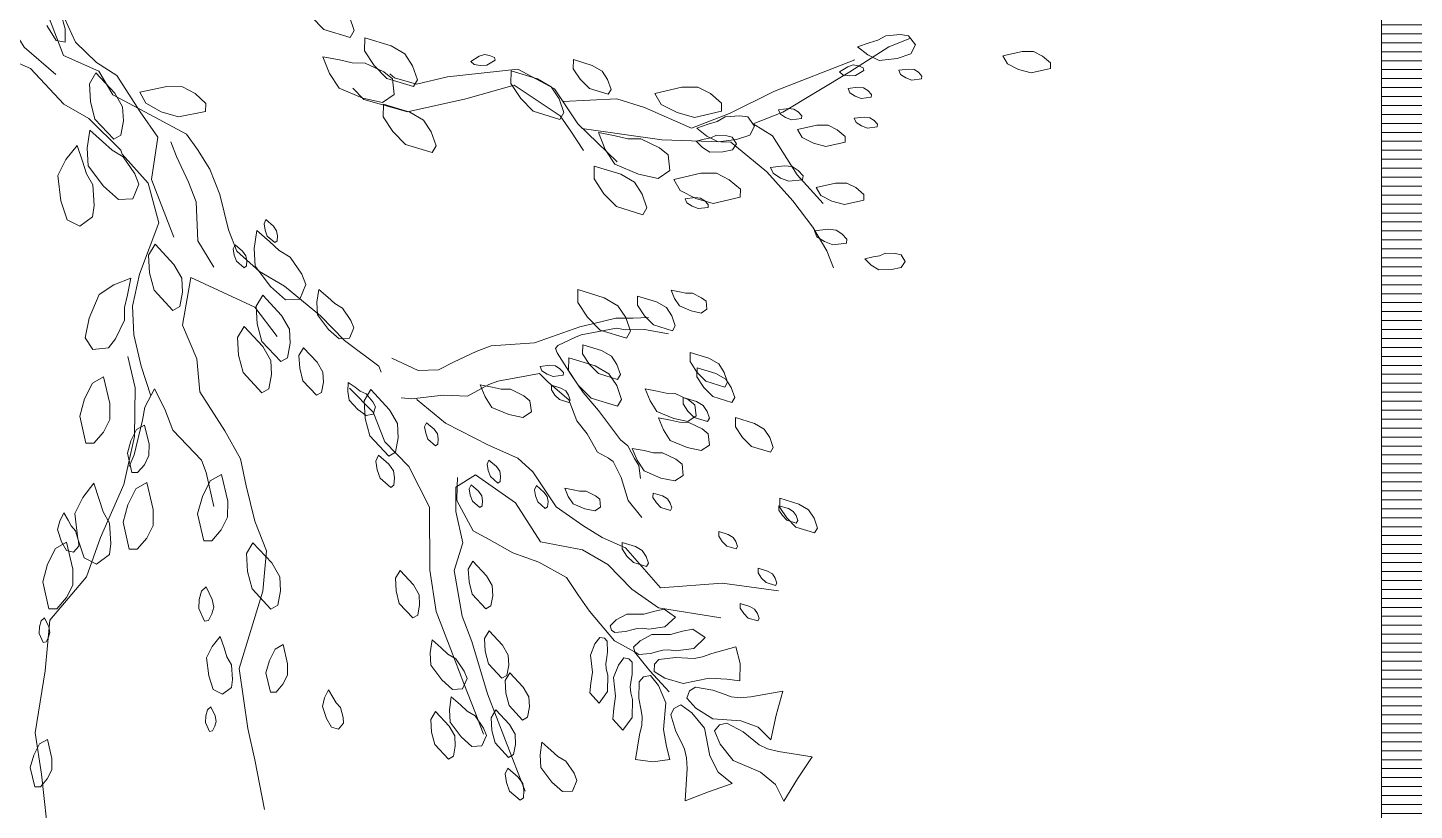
# Model space of a CAD drawing. Header units: millimetres. Extents: x 935 to 13922, y 3203 to 7816.
# Drawn here: x 2453 to 2607.7, y 5869.4 to 5956.7 of the extents above; entities that cross this region are included whole.
import ezdxf

# ---------------------------------------------------------------- set-up
doc = ezdxf.new("R2010")
doc.units = ezdxf.units.MM
doc.layers.get('0').update_dxf_attribs({"lineweight": 20})
for name, color, linetype, lineweight in [('ALBERO_rami', 33, 'Continuous', 5), ('campiture', 253, 'Continuous', 0), ('PALMA_pianta - trees palm', 74, 'Continuous', 5)]:
    doc.layers.add(name, color=color, linetype=linetype, lineweight=lineweight)
doc.layers.add('FIORITURA - flower', color=7, linetype='Continuous', lineweight=5, true_color=0xeb00eb)
doc.layers.add('VEGETAZIONE', color=7, linetype='Continuous', lineweight=5, true_color=0x387000)

msp = doc.modelspace()

# ---------------------------------------------------------------- hatches: boundary and pattern name
at = {"layer": 'campiture'}
h = msp.add_hatch(dxfattribs=at)
h.set_pattern_fill('_USER', color=256, pattern_type=0)
h.set_pattern_definition([(0, (0, 0), (0, 1), [])])
h.paths.add_polyline_path([(1224.07, 5771.18), (2604.07, 5771.18), (2604.07, 7313.95), (2054.07, 7313.95), (2054.07, 7343.95), (2634.07, 7343.95), (2634.07, 5741.18), (1194.07, 5741.18), (1194.07, 7343.95), (1923.65, 7343.95), (1923.65, 7313.95), (1224.07, 7313.95), (1224.07, 6125.18), (1684.07, 6125.18), (1684.07, 6125.18), (1224.07, 6125.18)])

# ---------------------------------------------------------------- linework, layer by layer
msp.add_line((2604.07, 5771.18), (2604.07, 7313.95))
at = {"layer": 'ALBERO_rami', "linetype": 'Continuous'}
for points in [[(2456.16, 5951.45), (2452.64, 5954.52), (2450.34, 5958.27), (2451.13, 5963.86), (2451.51, 5968.87), (2450.29, 5970.93), (2448.12, 5969.46), (2444.76, 5966.67), (2444.68, 5963.05), (2443.16, 5960.98), (2442.16, 5959.75), (2441.41, 5958.4)], [(2444.39, 5966.85), (2447.22, 5959.54), (2448.14, 5957.18), (2450.08, 5953.59), (2453.35, 5952.14), (2457.07, 5948.16), (2459.87, 5946.53), (2463.41, 5943.02), (2463.59, 5942.55), (2466.47, 5939.32), (2467.65, 5934.89), (2465.52, 5929.18), (2464.73, 5925.62), (2464.88, 5922.42), (2465.69, 5918.93), (2466.79, 5915.62)], [(2470.93, 5963.51), (2468.72, 5962.66), (2465.1, 5962.73), (2462.04, 5964.08), (2458.49, 5963.97), (2456.28, 5963.12), (2456.49, 5961.5), (2456.75, 5958.65), (2458.36, 5955.05), (2460.71, 5952.79), (2462.97, 5951.34), (2465.59, 5947.29), (2467.54, 5944.45), (2466.83, 5939.74), (2469.33, 5933.31)], [(2492.47, 5918.26), (2492.22, 5918.91), (2488.39, 5921.77), (2485.69, 5924.52), (2481.69, 5927.85), (2478.88, 5929.48), (2476.37, 5931.76), (2475.45, 5934.12), (2474.46, 5938.08), (2473.36, 5940.91), (2471.98, 5943.08), (2470.77, 5944.79), (2466.66, 5946.99), (2462.54, 5949.2), (2460.97, 5951.84), (2457.04, 5953.57), (2455.76, 5956.88), (2454.66, 5959.71), (2453.93, 5961.6), (2457.13, 5961.75), (2457.71, 5961.6)], [(2456.73, 5958.28), (2457.21, 5956.57), (2457.22, 5955.07), (2456.21, 5955.24), (2455.18, 5956.92)], [(2541.76, 5937.05), (2538.88, 5940.27), (2536.11, 5944.62), (2533.96, 5945.96), (2537.27, 5947.24), (2544.74, 5951.77), (2549.1, 5954.55), (2551.46, 5955.46)], [(2518.78, 5941.7), (2514.4, 5945.97), (2511.81, 5949.85), (2507.7, 5952.06), (2499.88, 5951.2), (2496.4, 5950.39), (2493.96, 5951.07), (2493.44, 5951.54)], [(2545.32, 5953.08), (2536.35, 5949.6), (2531.34, 5947.11), (2527.09, 5945.47), (2521.85, 5947.78), (2518.76, 5948.75), (2512.74, 5948.46)], [(2489.3, 5949.93), (2490.55, 5948.66), (2495.42, 5947.29), (2501.93, 5948.73), (2507.3, 5950.27), (2512.44, 5946.84), (2513.64, 5945.13), (2515.03, 5942.96)], [(2514.87, 5945.42), (2523.79, 5944.18), (2531.49, 5943.92), (2535.5, 5940.59), (2538.38, 5937.36), (2540.61, 5934.43), (2542.18, 5931.78), (2542.91, 5929.89)], [(2473.79, 5929.97), (2472.03, 5932.88), (2471.82, 5937.24), (2470.97, 5939.44), (2469.64, 5942.31), (2469, 5943.96)], [(2479.46, 5869.45), (2478.39, 5875), (2477.58, 5878.49), (2476.62, 5885.17), (2479.25, 5893.79), (2479.67, 5898.3), (2478.39, 5901.6), (2477.4, 5905.56), (2476.77, 5908.57), (2475.02, 5911.69), (2472.24, 5916.05), (2471.91, 5919.72), (2470.31, 5923.49), (2471.25, 5928.8), (2478.36, 5925.48), (2480.88, 5922.24)], [(2493.64, 5919.81), (2496.6, 5918.41), (2498.86, 5918.52), (2500.63, 5919.39), (2503.06, 5920.53), (2504.73, 5921.18), (2509.57, 5921.52), (2514.64, 5923.3), (2516.03, 5923.65), (2518.66, 5924.28), (2520.59, 5924.26), (2522.28, 5924.35)], [(2524.52, 5922.53), (2521.83, 5923.02), (2519.74, 5922.98), (2518.72, 5923.16), (2514.79, 5922.4), (2514.13, 5922.14), (2512.19, 5921.2), (2511.92, 5920.9), (2512.12, 5920.4), (2513.65, 5917.93), (2514.99, 5915.96), (2516.73, 5913.96), (2519.15, 5910.68), (2519.97, 5910.04), (2520.72, 5908.61), (2521.21, 5907.84), (2521.39, 5906.38)], [(2464.2, 5919.98), (2465.01, 5916.5), (2464.95, 5911.05), (2463.77, 5905.7), (2461.16, 5899.81), (2459.61, 5895.4), (2455.52, 5890.56), (2454.99, 5884.92), (2453.88, 5877.98), (2454.58, 5873.37), (2455.44, 5865.56), (2455.78, 5861.89), (2456.04, 5859.82)], [(2521.54, 5902.03), (2520.04, 5903.94), (2519.24, 5906.5), (2518.36, 5908.27), (2517.83, 5908.64), (2516.61, 5909.31), (2515.44, 5911.35), (2514.29, 5912.82), (2513.39, 5915.15), (2511.09, 5917.13), (2510.13, 5918.1), (2505.48, 5917.25), (2504.48, 5916.87), (2502.11, 5915.56), (2499.39, 5915.66), (2495.9, 5915.26), (2494.71, 5915.38)], [(2473.82, 5903.26), (2472.96, 5907.04), (2472.42, 5908.44), (2469.24, 5911.78), (2468.33, 5914.12), (2467.19, 5916.37), (2466.1, 5914.33), (2465.85, 5912.89), (2464.92, 5909.03), (2464.35, 5907.73)], [(2488.95, 5916.47), (2491.59, 5913.78), (2492.87, 5910.48), (2495.57, 5907.72), (2497.87, 5903.19), (2497.89, 5896.14), (2498.59, 5891.53), (2500.24, 5887.28), (2501.7, 5883.51), (2502.99, 5880.2), (2503.9, 5877.84)], [(2536.79, 5893.86), (2530.5, 5894.68), (2523.63, 5894.18), (2519.73, 5898.64), (2517.11, 5899.8), (2514.96, 5901.13), (2511.98, 5903.23), (2509.38, 5907.11), (2507.71, 5908.63), (2504.43, 5910.08), (2499.66, 5912.57), (2496.49, 5915.14), (2496.42, 5915.32)], [(2508.54, 5871.5), (2506.34, 5877.16), (2504.33, 5882.35), (2502.6, 5888.2), (2501.5, 5891.03), (2500.62, 5896.11), (2501.59, 5899.2), (2500.78, 5902.69), (2500.81, 5905.41), (2502.99, 5906.8), (2507.47, 5903.65), (2510.24, 5899.3), (2514.93, 5898.41), (2517.74, 5896.78), (2520.43, 5894.03), (2523.42, 5891.93), (2530.37, 5890.83), (2530.37, 5890.83)], [(2500.99, 5906.48), (2500.93, 5905.47), (2500.9, 5903.92), (2500.9, 5903.92), (2502.73, 5900.55), (2504.5, 5899.56), (2507.15, 5898.08), (2510.05, 5897.05), (2513.15, 5895.32), (2514.42, 5893.45), (2515.7, 5891.58), (2518.5, 5888.28), (2519.38, 5887.79), (2520.71, 5887.05), (2522.43, 5884.93), (2524.59, 5882.57)]]:
    msp.add_lwpolyline(points, dxfattribs=at)
at = {"layer": 'FIORITURA - flower', "color": 232, "linetype": 'Continuous', "true_color": 0xe00070}
for points in [[(2522.33, 5889.56), (2521.61, 5889.66), (2521.01, 5889.65), (2520.59, 5889.53), (2519.74, 5889.29), (2518.55, 5889.18), (2518.17, 5889.45), (2518.03, 5889.95), (2518.69, 5890.59), (2519.88, 5891.23), (2521.78, 5891.23), (2522.98, 5891.57), (2524.05, 5891.78), (2525.29, 5890.91), (2524.13, 5889.81), (2522.33, 5889.56)], [(2517.76, 5884.42), (2517.58, 5885.12), (2517.52, 5885.72), (2517.59, 5886.16), (2517.73, 5887.03), (2517.69, 5888.22), (2517.38, 5888.57), (2516.87, 5888.65), (2516.31, 5887.92), (2515.82, 5886.66), (2516.04, 5884.77), (2515.84, 5883.54), (2515.76, 5882.45), (2516.77, 5881.32), (2517.73, 5882.61), (2517.76, 5884.42)], [(2525.35, 5887.14), (2524.57, 5887.25), (2523.9, 5887.23), (2523.44, 5887.1), (2522.51, 5886.84), (2521.2, 5886.72), (2520.78, 5887.02), (2520.63, 5887.57), (2521.35, 5888.27), (2522.66, 5888.98), (2524.75, 5888.98), (2526.07, 5889.35), (2527.25, 5889.58), (2528.62, 5888.63), (2527.34, 5887.41), (2525.35, 5887.14)], [(2529.36, 5886.85), (2528.3, 5886.46), (2527.37, 5886.29), (2526.68, 5886.33), (2525.31, 5886.42), (2523.46, 5886.19), (2522.97, 5885.65), (2522.92, 5884.85), (2524.13, 5884.09), (2526.16, 5883.5), (2529.07, 5884.11), (2531.01, 5883.99), (2532.47, 5883.79), (2532.5, 5885.73), (2532.02, 5887.6), (2529.36, 5886.85)], [(2520.52, 5881.7), (2520.32, 5882.47), (2520.26, 5883.13), (2520.33, 5883.61), (2520.48, 5884.56), (2520.45, 5885.88), (2520.1, 5886.26), (2519.54, 5886.35), (2518.93, 5885.54), (2518.38, 5884.16), (2518.62, 5882.08), (2518.41, 5880.73), (2518.32, 5879.53), (2519.42, 5878.29), (2520.48, 5879.7), (2520.52, 5881.7)], [(2521.28, 5877.76), (2521.55, 5878.86), (2521.6, 5879.8), (2521.48, 5880.48), (2521.23, 5881.83), (2521.24, 5883.69), (2521.72, 5884.25), (2522.51, 5884.39), (2523.41, 5883.28), (2524.23, 5881.33), (2523.96, 5878.37), (2524.31, 5876.46), (2524.68, 5875.03), (2522.76, 5874.77), (2520.85, 5875.03), (2521.28, 5877.76)], [(2533.69, 5882.01), (2532.5, 5881.92), (2531.51, 5882.03), (2530.83, 5882.27), (2529.47, 5882.77), (2527.52, 5883.08), (2526.86, 5882.68), (2526.58, 5881.88), (2527.58, 5880.75), (2529.46, 5879.56), (2532.59, 5879.32), (2534.53, 5878.63), (2535.94, 5877.21), (2536.55, 5879.95), (2537.26, 5882.65), (2533.69, 5882.01)], [(2526.59, 5874.02), (2526.54, 5875.21), (2526.32, 5876.19), (2526, 5876.84), (2525.35, 5878.13), (2524.8, 5880.02), (2525.13, 5880.73), (2525.88, 5881.11), (2527.13, 5880.24), (2528.54, 5878.51), (2529.13, 5875.43), (2530.05, 5873.59), (2531.62, 5872.35), (2528.98, 5871.43), (2526.38, 5870.4), (2526.59, 5874.02)], [(2536.79, 5875.9), (2535.58, 5876.23), (2534.62, 5876.67), (2534.03, 5877.14), (2532.84, 5878.1), (2531.01, 5879.08), (2530.22, 5878.9), (2529.66, 5878.21), (2530.27, 5876.74), (2531.74, 5874.9), (2534.78, 5873.61), (2536.46, 5872.25), (2537.39, 5870.36), (2538.93, 5872.88), (2540.56, 5875.32), (2536.79, 5875.9)]]:
    msp.add_lwpolyline(points, dxfattribs=at)
at = {"layer": 'PALMA_pianta - trees palm', "color": 95}
for points in [[(2483.59, 5961), (2486.54, 5960.1), (2488.07, 5959.21), (2488.93, 5957.89), (2489.47, 5956.35), (2489.02, 5955.58), (2486.07, 5956.48), (2484.66, 5957.92), (2483.58, 5959.57)], [(2490.63, 5955.54), (2493.58, 5954.64), (2495.11, 5953.75), (2495.98, 5952.42), (2496.51, 5950.88), (2496.07, 5950.12), (2493.11, 5951.02), (2491.7, 5952.46), (2490.62, 5954.11)], [(2547.89, 5955.29), (2548.78, 5955.79), (2550.42, 5955.91), (2551.31, 5955.78), (2552.06, 5954.77), (2551.55, 5953.76), (2550.03, 5953.26), (2548.01, 5953.01), (2546.75, 5953.65), (2545.62, 5954.54), (2546.89, 5954.98)], [(2489.25, 5952.76), (2490.67, 5952.74), (2492.75, 5951.74), (2493.73, 5950.97), (2493.93, 5949.21), (2492.61, 5948.34), (2490.42, 5948.8), (2487.8, 5949.92), (2486.72, 5951.57), (2485.97, 5953.44), (2487.82, 5953.08)], [(2502.46, 5952.92), (2503.41, 5953.49), (2504.01, 5953.68), (2504.57, 5953.59), (2505.1, 5953.37), (2505.2, 5953.07), (2504.25, 5952.5), (2503.53, 5952.47), (2502.84, 5952.57)], [(2561.82, 5953.54), (2563.97, 5954.03), (2565.23, 5954.03), (2566.24, 5953.52), (2567.12, 5952.76), (2567.12, 5952.13), (2564.97, 5951.63), (2563.58, 5952.02), (2562.32, 5952.65)], [(2506.96, 5951.86), (2509.91, 5950.96), (2511.44, 5950.07), (2512.31, 5948.75), (2512.84, 5947.21), (2512.4, 5946.45), (2509.44, 5947.35), (2508.03, 5948.78), (2506.95, 5950.44)], [(2513.91, 5953.12), (2516.02, 5952.48), (2517.11, 5951.84), (2517.73, 5950.9), (2518.11, 5949.8), (2517.8, 5949.25), (2515.69, 5949.89), (2514.68, 5950.92), (2513.9, 5952.1)], [(2543.6, 5951.77), (2544.54, 5952.33), (2545.14, 5952.53), (2545.7, 5952.44), (2546.24, 5952.21), (2546.33, 5951.91), (2545.39, 5951.35), (2544.67, 5951.31), (2543.97, 5951.42)], [(2550.2, 5951.94), (2551.29, 5952.07), (2551.92, 5952), (2552.4, 5951.7), (2552.79, 5951.27), (2552.76, 5950.96), (2551.67, 5950.82), (2551, 5951.09), (2550.4, 5951.47)], [(2460.65, 5951.64), (2462.76, 5949.39), (2463.63, 5947.85), (2463.72, 5946.28), (2463.42, 5944.67), (2462.65, 5944.24), (2460.54, 5946.49), (2460.04, 5948.44), (2459.93, 5950.42)], [(2465.53, 5949.5), (2468.55, 5950.12), (2470.32, 5950.07), (2471.71, 5949.32), (2472.92, 5948.22), (2472.89, 5947.34), (2469.86, 5946.72), (2467.94, 5947.31), (2466.2, 5948.25)], [(2523.01, 5949.34), (2526.01, 5950.04), (2527.78, 5950.03), (2529.19, 5949.32), (2530.42, 5948.25), (2530.42, 5947.37), (2527.41, 5946.67), (2525.47, 5947.21), (2523.71, 5948.1)], [(2544.56, 5949.9), (2545.65, 5950.03), (2546.28, 5949.96), (2546.75, 5949.66), (2547.15, 5949.23), (2547.12, 5948.92), (2546.02, 5948.78), (2545.35, 5949.05), (2544.76, 5949.43)], [(2492.71, 5948.16), (2495.66, 5947.26), (2497.19, 5946.37), (2498.06, 5945.05), (2498.59, 5943.51), (2498.15, 5942.74), (2495.19, 5943.64), (2493.78, 5945.08), (2492.7, 5946.73)], [(2536.8, 5947.52), (2537.89, 5947.65), (2538.52, 5947.58), (2538.99, 5947.28), (2539.39, 5946.85), (2539.36, 5946.54), (2538.26, 5946.4), (2537.59, 5946.67), (2537, 5947.05)], [(2529.95, 5946.23), (2530.84, 5946.73), (2532.48, 5946.85), (2533.36, 5946.72), (2534.11, 5945.71), (2533.61, 5944.7), (2532.09, 5944.2), (2530.07, 5943.95), (2528.81, 5944.59), (2527.68, 5945.48), (2528.95, 5945.92)], [(2538.93, 5945.32), (2541.07, 5945.81), (2542.34, 5945.81), (2543.34, 5945.3), (2544.22, 5944.54), (2544.22, 5943.91), (2542.07, 5943.41), (2540.69, 5943.8), (2539.43, 5944.43)], [(2545.25, 5946.57), (2546.34, 5946.71), (2546.97, 5946.64), (2547.45, 5946.33), (2547.84, 5945.91), (2547.81, 5945.6), (2546.72, 5945.46), (2546.05, 5945.72), (2545.45, 5946.11)], [(2462.47, 5943), (2463.7, 5942.28), (2464.99, 5940.37), (2465.45, 5939.21), (2464.75, 5937.58), (2463.17, 5937.5), (2461.51, 5938.99), (2459.8, 5941.27), (2459.68, 5943.24), (2459.97, 5945.23), (2461.39, 5944)], [(2520, 5944.28), (2521.43, 5944.27), (2523.5, 5943.27), (2524.48, 5942.49), (2524.68, 5940.73), (2523.36, 5939.87), (2521.17, 5940.33), (2518.55, 5941.44), (2517.47, 5943.1), (2516.72, 5944.97), (2518.57, 5944.61)], [(2529.23, 5944.38), (2529.89, 5944.67), (2531.04, 5944.63), (2531.64, 5944.48), (2532.09, 5943.71), (2531.67, 5943.05), (2530.57, 5942.81), (2529.15, 5942.79), (2528.32, 5943.33), (2527.59, 5944.03), (2528.51, 5944.24)], [(2459.59, 5940.37), (2460.29, 5939.13), (2460.46, 5936.83), (2460.28, 5935.59), (2458.86, 5934.54), (2457.45, 5935.25), (2456.75, 5937.37), (2456.4, 5940.2), (2457.29, 5941.97), (2458.54, 5943.55), (2459.15, 5941.77)], [(2516.24, 5941.22), (2519.19, 5940.32), (2520.72, 5939.43), (2521.58, 5938.11), (2522.12, 5936.57), (2521.67, 5935.8), (2518.72, 5936.71), (2517.31, 5938.14), (2516.23, 5939.8)], [(2535.89, 5941.09), (2537.43, 5941.28), (2538.3, 5941.19), (2538.97, 5940.76), (2539.53, 5940.16), (2539.48, 5939.72), (2537.95, 5939.54), (2537.01, 5939.9), (2536.18, 5940.44)], [(2525.12, 5939.74), (2528.13, 5940.44), (2529.89, 5940.43), (2531.3, 5939.72), (2532.54, 5938.65), (2532.53, 5937.77), (2529.52, 5937.07), (2527.58, 5937.61), (2525.82, 5938.5)], [(2541, 5938.85), (2543.15, 5939.35), (2544.41, 5939.34), (2545.42, 5938.84), (2546.3, 5938.07), (2546.3, 5937.44), (2544.15, 5936.95), (2542.76, 5937.33), (2541.5, 5937.97)], [(2526.37, 5937.6), (2527.46, 5937.74), (2528.09, 5937.67), (2528.56, 5937.37), (2528.96, 5936.94), (2528.93, 5936.63), (2527.83, 5936.49), (2527.16, 5936.76), (2526.57, 5937.14)], [(2479.61, 5935.26), (2480.44, 5934.53), (2480.81, 5934.02), (2480.9, 5933.46), (2480.85, 5932.88), (2480.6, 5932.7), (2479.76, 5933.42), (2479.51, 5934.1), (2479.4, 5934.79)], [(2481.1, 5931.81), (2482.32, 5931.09), (2483.62, 5929.18), (2484.08, 5928.02), (2483.38, 5926.4), (2481.8, 5926.31), (2480.13, 5927.8), (2478.42, 5930.08), (2478.31, 5932.05), (2478.59, 5934.04), (2480.02, 5932.81)], [(2540.8, 5934), (2542.33, 5934.19), (2543.21, 5934.09), (2543.87, 5933.67), (2544.43, 5933.07), (2544.38, 5932.63), (2542.85, 5932.44), (2541.91, 5932.81), (2541.08, 5933.35)], [(2467.24, 5932.53), (2469.34, 5930.27), (2470.22, 5928.74), (2470.31, 5927.16), (2470, 5925.56), (2469.24, 5925.12), (2467.13, 5927.38), (2466.62, 5929.33), (2466.51, 5931.3)], [(2476.18, 5932.46), (2477.01, 5931.73), (2477.38, 5931.22), (2477.47, 5930.67), (2477.43, 5930.09), (2477.17, 5929.9), (2476.34, 5930.62), (2476.08, 5931.3), (2475.97, 5931.99)], [(2548.06, 5931.24), (2548.71, 5931.53), (2549.86, 5931.49), (2550.47, 5931.34), (2550.92, 5930.58), (2550.49, 5929.91), (2549.4, 5929.68), (2547.97, 5929.65), (2547.14, 5930.19), (2546.42, 5930.89), (2547.34, 5931.1)], [(2463.85, 5925.45), (2463.84, 5924.03), (2462.83, 5921.95), (2462.06, 5920.97), (2460.3, 5920.77), (2459.44, 5922.09), (2459.89, 5924.28), (2461.01, 5926.9), (2462.66, 5927.99), (2464.53, 5928.74), (2464.17, 5926.89)], [(2487.29, 5925.89), (2488.17, 5925.37), (2489.09, 5924.01), (2489.42, 5923.18), (2488.92, 5922.02), (2487.79, 5921.96), (2486.6, 5923.02), (2485.38, 5924.65), (2485.3, 5926.06), (2485.5, 5927.48), (2486.52, 5926.6)], [(2514.4, 5927.46), (2517.35, 5926.55), (2518.88, 5925.66), (2519.75, 5924.34), (2520.28, 5922.8), (2519.84, 5922.04), (2516.88, 5922.94), (2515.47, 5924.38), (2514.39, 5926.03)], [(2526.47, 5927.05), (2527.18, 5927.04), (2528.22, 5926.54), (2528.71, 5926.15), (2528.81, 5925.27), (2528.15, 5924.84), (2527.05, 5925.07), (2525.74, 5925.63), (2525.2, 5926.46), (2524.82, 5927.39), (2525.75, 5927.21)], [(2479.26, 5926.83), (2481.36, 5924.58), (2482.24, 5923.04), (2482.33, 5921.46), (2482.02, 5919.86), (2481.26, 5919.43), (2479.15, 5921.68), (2478.64, 5923.63), (2478.53, 5925.61)], [(2521.08, 5926.74), (2523.18, 5926.09), (2524.28, 5925.46), (2524.89, 5924.51), (2525.28, 5923.41), (2524.96, 5922.87), (2522.85, 5923.51), (2521.84, 5924.54), (2521.07, 5925.72)], [(2477.17, 5923.35), (2479.28, 5921.09), (2480.16, 5919.56), (2480.24, 5917.98), (2479.94, 5916.38), (2479.17, 5915.94), (2477.06, 5918.2), (2476.56, 5920.15), (2476.45, 5922.12)], [(2483.82, 5920.96), (2485.33, 5919.35), (2485.95, 5918.26), (2486.02, 5917.13), (2485.8, 5915.99), (2485.25, 5915.67), (2483.74, 5917.28), (2483.38, 5918.68), (2483.3, 5920.09)], [(2514.95, 5921.3), (2517.06, 5920.66), (2518.15, 5920.03), (2518.77, 5919.08), (2519.15, 5917.98), (2518.83, 5917.44), (2516.72, 5918.08), (2515.72, 5919.11), (2514.94, 5920.29)], [(2513.39, 5919.86), (2516.35, 5918.96), (2517.87, 5918.07), (2518.74, 5916.75), (2519.27, 5915.21), (2518.83, 5914.44), (2515.88, 5915.34), (2514.46, 5916.78), (2513.38, 5918.43)], [(2526.92, 5920.44), (2529.03, 5919.8), (2530.12, 5919.16), (2530.74, 5918.22), (2531.12, 5917.12), (2530.81, 5916.57), (2528.7, 5917.22), (2527.69, 5918.24), (2526.92, 5919.43)], [(2510.2, 5918.87), (2511.29, 5919.01), (2511.92, 5918.94), (2512.39, 5918.63), (2512.79, 5918.21), (2512.76, 5917.89), (2511.66, 5917.76), (2510.99, 5918.02), (2510.4, 5918.4)], [(2527.71, 5918.74), (2529.82, 5918.1), (2530.91, 5917.46), (2531.53, 5916.52), (2531.91, 5915.42), (2531.59, 5914.87), (2529.48, 5915.52), (2528.47, 5916.54), (2527.7, 5917.73)], [(2461.51, 5917.73), (2462.2, 5914.73), (2462.19, 5912.96), (2461.48, 5911.55), (2460.42, 5910.32), (2459.53, 5910.32), (2458.84, 5913.33), (2459.37, 5915.27), (2460.27, 5917.03)], [(2490.14, 5916.12), (2490.79, 5915.82), (2491.53, 5914.94), (2491.82, 5914.39), (2491.56, 5913.55), (2490.78, 5913.42), (2489.87, 5914.07), (2488.9, 5915.12), (2488.74, 5916.09), (2488.78, 5917.1), (2489.55, 5916.56)], [(2491.31, 5916.29), (2493.41, 5914.03), (2494.29, 5912.5), (2494.38, 5910.92), (2494.07, 5909.32), (2493.31, 5908.88), (2491.2, 5911.14), (2490.7, 5913.09), (2490.59, 5915.06)], [(2505.87, 5916.34), (2506.89, 5916.33), (2508.37, 5915.62), (2509.07, 5915.06), (2509.22, 5913.81), (2508.27, 5913.19), (2506.71, 5913.52), (2504.83, 5914.31), (2504.06, 5915.49), (2503.53, 5916.83), (2504.85, 5916.57)], [(2511.46, 5916.79), (2512.51, 5916.47), (2513.06, 5916.15), (2513.37, 5915.68), (2513.56, 5915.13), (2513.4, 5914.86), (2512.35, 5915.18), (2511.84, 5915.69), (2511.46, 5916.28)], [(2524.27, 5915.89), (2525.28, 5915.88), (2526.77, 5915.16), (2527.47, 5914.61), (2527.61, 5913.36), (2526.67, 5912.74), (2525.1, 5913.06), (2523.23, 5913.86), (2522.46, 5915.04), (2521.92, 5916.38), (2523.24, 5916.12)], [(2526.15, 5915.42), (2527.63, 5914.97), (2528.39, 5914.53), (2528.83, 5913.87), (2529.09, 5913.1), (2528.87, 5912.72), (2527.4, 5913.17), (2526.69, 5913.88), (2526.15, 5914.71)], [(2532, 5913.17), (2534.11, 5912.53), (2535.2, 5911.89), (2535.82, 5910.95), (2536.2, 5909.85), (2535.89, 5909.3), (2533.78, 5909.95), (2532.77, 5910.97), (2531.99, 5912.15)], [(2466.07, 5912.34), (2466.57, 5910.19), (2466.56, 5908.93), (2466.05, 5907.92), (2465.29, 5907.04), (2464.66, 5907.05), (2464.16, 5909.19), (2464.55, 5910.58), (2465.18, 5911.84)], [(2497.53, 5912.59), (2498.37, 5911.87), (2498.74, 5911.36), (2498.83, 5910.8), (2498.78, 5910.22), (2498.52, 5910.04), (2497.69, 5910.76), (2497.44, 5911.43), (2497.32, 5912.13)], [(2525.76, 5912.65), (2526.78, 5912.64), (2528.26, 5911.92), (2528.96, 5911.37), (2529.1, 5910.11), (2528.16, 5909.49), (2526.59, 5909.82), (2524.72, 5910.62), (2523.95, 5911.8), (2523.41, 5913.13), (2524.73, 5912.88)], [(2492.16, 5908.97), (2493.32, 5907.96), (2493.84, 5907.24), (2493.96, 5906.46), (2493.89, 5905.65), (2493.54, 5905.39), (2492.37, 5906.4), (2492.02, 5907.34), (2491.86, 5908.32)], [(2522.83, 5909.25), (2523.85, 5909.25), (2525.33, 5908.53), (2526.03, 5907.97), (2526.17, 5906.72), (2525.23, 5906.1), (2523.67, 5906.43), (2521.79, 5907.23), (2521.02, 5908.41), (2520.48, 5909.74), (2521.81, 5909.49)], [(2504.49, 5908.42), (2505.33, 5907.7), (2505.69, 5907.19), (2505.78, 5906.63), (2505.74, 5906.05), (2505.48, 5905.86), (2504.65, 5906.59), (2504.39, 5907.26), (2504.28, 5907.96)], [(2461.46, 5902.65), (2462.16, 5901.41), (2462.33, 5899.11), (2462.15, 5897.88), (2460.73, 5896.82), (2459.32, 5897.53), (2458.62, 5899.66), (2458.28, 5902.49), (2459.17, 5904.25), (2460.41, 5905.84), (2461.02, 5904.05)], [(2466.34, 5905.92), (2467.04, 5902.91), (2467.03, 5901.14), (2466.32, 5899.73), (2465.25, 5898.5), (2464.37, 5898.5), (2463.67, 5901.51), (2464.21, 5903.45), (2465.1, 5905.21)], [(2474.65, 5906.83), (2475.35, 5903.83), (2475.34, 5902.06), (2474.63, 5900.65), (2473.56, 5899.42), (2472.68, 5899.42), (2471.98, 5902.43), (2472.52, 5904.37), (2473.41, 5906.13)], [(2502.49, 5905.68), (2503.32, 5904.96), (2503.69, 5904.45), (2503.78, 5903.89), (2503.73, 5903.31), (2503.47, 5903.13), (2502.64, 5903.85), (2502.39, 5904.52), (2502.28, 5905.22)], [(2509.79, 5905.59), (2510.62, 5904.87), (2510.99, 5904.36), (2511.08, 5903.8), (2511.03, 5903.22), (2510.77, 5903.04), (2509.94, 5903.76), (2509.69, 5904.43), (2509.58, 5905.13)], [(2514.61, 5904.96), (2515.32, 5904.96), (2516.36, 5904.46), (2516.85, 5904.07), (2516.95, 5903.19), (2516.29, 5902.76), (2515.2, 5902.99), (2513.89, 5903.55), (2513.34, 5904.37), (2512.97, 5905.31), (2513.89, 5905.13)], [(2522.8, 5904.75), (2523.85, 5904.43), (2524.4, 5904.11), (2524.71, 5903.64), (2524.9, 5903.09), (2524.74, 5902.82), (2523.68, 5903.14), (2523.18, 5903.65), (2522.79, 5904.24)], [(2536.94, 5904.17), (2539.05, 5903.52), (2540.14, 5902.89), (2540.76, 5901.94), (2541.14, 5900.84), (2540.82, 5900.3), (2538.72, 5900.94), (2537.71, 5901.97), (2536.93, 5903.15)], [(2457.9, 5901.08), (2458.37, 5900.55), (2458.69, 5899.44), (2458.73, 5898.82), (2458.15, 5898.15), (2457.38, 5898.35), (2456.82, 5899.32), (2456.36, 5900.67), (2456.61, 5901.62), (2457.05, 5902.53), (2457.54, 5901.72)], [(2536.84, 5903.34), (2537.89, 5903.02), (2538.44, 5902.7), (2538.75, 5902.23), (2538.94, 5901.68), (2538.78, 5901.4), (2537.73, 5901.73), (2537.22, 5902.24), (2536.83, 5902.83)], [(2457.38, 5899.26), (2458.07, 5896.25), (2458.07, 5894.49), (2457.36, 5893.08), (2456.29, 5891.84), (2455.41, 5891.85), (2454.71, 5894.85), (2455.25, 5896.8), (2456.14, 5898.56)], [(2519.36, 5899.25), (2520.83, 5898.8), (2521.6, 5898.36), (2522.03, 5897.69), (2522.3, 5896.92), (2522.08, 5896.54), (2520.6, 5896.99), (2519.89, 5897.71), (2519.35, 5898.54)], [(2530.13, 5900.45), (2531.19, 5900.13), (2531.73, 5899.81), (2532.04, 5899.34), (2532.23, 5898.79), (2532.07, 5898.52), (2531.02, 5898.84), (2530.52, 5899.35), (2530.13, 5899.94)], [(2478.16, 5899.21), (2480.27, 5896.96), (2481.15, 5895.42), (2481.24, 5893.85), (2480.93, 5892.25), (2480.16, 5891.81), (2478.06, 5894.06), (2477.55, 5896.01), (2477.44, 5897.99)], [(2502.71, 5897.14), (2504.22, 5895.53), (2504.84, 5894.43), (2504.91, 5893.3), (2504.69, 5892.16), (2504.14, 5891.85), (2502.63, 5893.46), (2502.27, 5894.85), (2502.19, 5896.26)], [(2534.52, 5896.37), (2535.58, 5896.05), (2536.12, 5895.73), (2536.43, 5895.26), (2536.62, 5894.71), (2536.46, 5894.44), (2535.41, 5894.76), (2534.9, 5895.27), (2534.52, 5895.86)], [(2494.57, 5896.12), (2496.07, 5894.51), (2496.7, 5893.41), (2496.76, 5892.28), (2496.54, 5891.14), (2495.99, 5890.83), (2494.49, 5892.44), (2494.13, 5893.83), (2494.05, 5895.24)], [(2472.95, 5894.29), (2473.61, 5892.89), (2473.79, 5892.03), (2473.59, 5891.26), (2473.19, 5890.55), (2472.76, 5890.46), (2472.11, 5891.86), (2472.17, 5892.86), (2472.42, 5893.82)], [(2532.53, 5892.42), (2533.58, 5892.1), (2534.13, 5891.78), (2534.44, 5891.31), (2534.63, 5890.76), (2534.47, 5890.48), (2533.41, 5890.81), (2532.91, 5891.32), (2532.52, 5891.91)], [(2454.91, 5890.83), (2455.38, 5889.83), (2455.51, 5889.21), (2455.36, 5888.66), (2455.08, 5888.15), (2454.77, 5888.09), (2454.31, 5889.09), (2454.35, 5889.81), (2454.53, 5890.49)], [(2475.27, 5886.48), (2475.77, 5885.59), (2475.89, 5883.95), (2475.76, 5883.07), (2474.75, 5882.32), (2473.74, 5882.83), (2473.24, 5884.34), (2473, 5886.36), (2473.63, 5887.62), (2474.52, 5888.76), (2474.96, 5887.48)], [(2504.5, 5889.38), (2506.01, 5887.77), (2506.64, 5886.68), (2506.7, 5885.55), (2506.48, 5884.41), (2505.93, 5884.09), (2504.43, 5885.71), (2504.07, 5887.1), (2503.99, 5888.51)], [(2481.53, 5887.84), (2482.02, 5885.69), (2482.02, 5884.43), (2481.51, 5883.42), (2480.75, 5882.54), (2480.12, 5882.54), (2479.62, 5884.69), (2480.01, 5886.08), (2480.64, 5887.34)], [(2499.92, 5886.77), (2500.8, 5886.26), (2501.73, 5884.89), (2502.06, 5884.06), (2501.55, 5882.9), (2500.43, 5882.84), (2499.24, 5883.91), (2498.01, 5885.53), (2497.93, 5886.94), (2498.14, 5888.37), (2499.15, 5887.48)], [(2506.82, 5884.71), (2508.32, 5883.1), (2508.95, 5882.01), (2509.01, 5880.88), (2508.79, 5879.74), (2508.25, 5879.42), (2506.74, 5881.03), (2506.38, 5882.43), (2506.3, 5883.84)], [(2487.45, 5881.35), (2487.92, 5880.82), (2488.24, 5879.71), (2488.28, 5879.09), (2487.7, 5878.42), (2486.93, 5878.62), (2486.37, 5879.59), (2485.91, 5880.94), (2486.16, 5881.89), (2486.61, 5882.8), (2487.09, 5881.99)], [(2473.47, 5880.9), (2473.94, 5879.9), (2474.07, 5879.28), (2473.92, 5878.74), (2473.64, 5878.23), (2473.33, 5878.16), (2472.87, 5879.16), (2472.91, 5879.88), (2473.09, 5880.56)], [(2502.08, 5880.41), (2502.96, 5879.89), (2503.88, 5878.53), (2504.21, 5877.7), (2503.71, 5876.54), (2502.58, 5876.48), (2501.39, 5877.54), (2500.17, 5879.17), (2500.09, 5880.58), (2500.29, 5882), (2501.31, 5881.12)], [(2498.54, 5880.36), (2500.04, 5878.75), (2500.67, 5877.65), (2500.74, 5876.52), (2500.52, 5875.38), (2499.97, 5875.07), (2498.46, 5876.68), (2498.1, 5878.07), (2498.02, 5879.48)], [(2505.27, 5880.55), (2506.77, 5878.94), (2507.4, 5877.84), (2507.46, 5876.71), (2507.24, 5875.57), (2506.69, 5875.26), (2505.19, 5876.87), (2504.83, 5878.26), (2504.75, 5879.67)], [(2455.23, 5877.27), (2455.73, 5875.12), (2455.72, 5873.86), (2455.21, 5872.85), (2454.45, 5871.97), (2453.82, 5871.97), (2453.32, 5874.12), (2453.71, 5875.51), (2454.34, 5876.77)], [(2512.18, 5875.37), (2513.05, 5874.85), (2513.98, 5873.49), (2514.31, 5872.66), (2513.81, 5871.5), (2512.68, 5871.44), (2511.49, 5872.5), (2510.27, 5874.13), (2510.19, 5875.54), (2510.39, 5876.96), (2511.41, 5876.08)], [(2506.59, 5874.07), (2507.75, 5873.05), (2508.27, 5872.34), (2508.4, 5871.56), (2508.33, 5870.75), (2507.97, 5870.49), (2506.8, 5871.5), (2506.45, 5872.44), (2506.29, 5873.42)]]:
    msp.add_lwpolyline(points, close=True, dxfattribs=at)
at = {"layer": 'VEGETAZIONE'}
msp.add_line((2604.07, 7313.95), (2604.07, 5771.18), dxfattribs=at)

doc.saveas('drawing.dxf')
